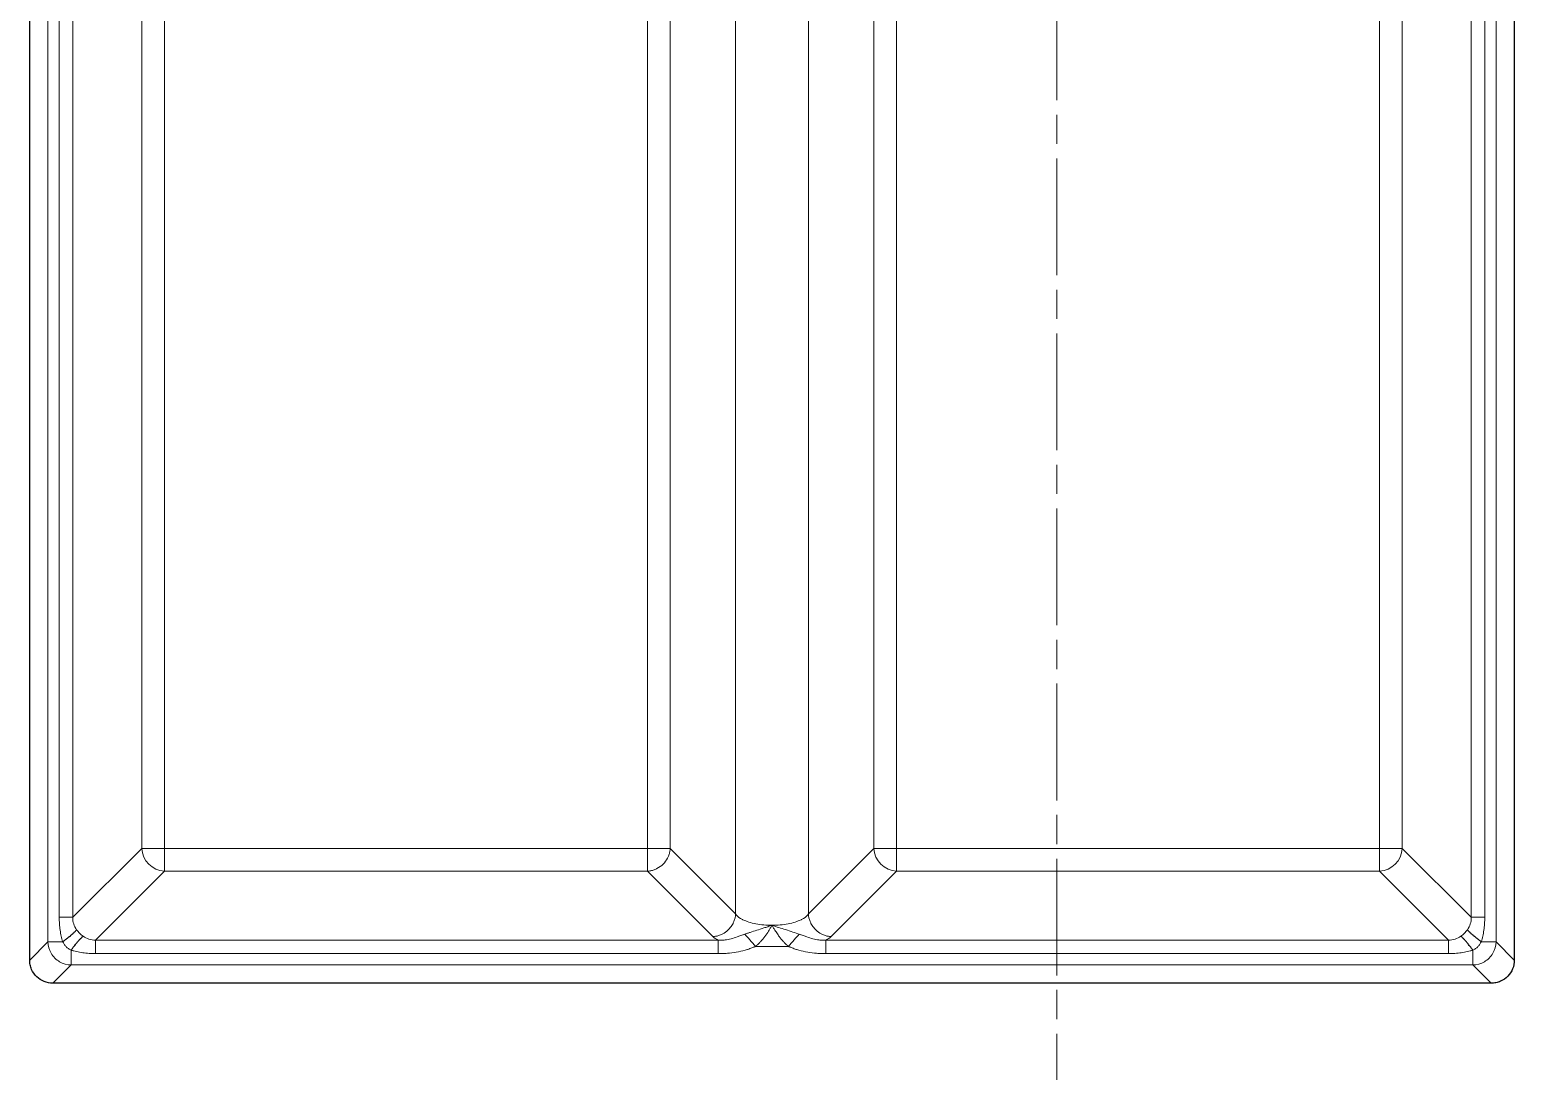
# Model space of a CAD drawing. Header units: millimetres. Extents: x 0 to 1486, y 0 to 1051.
# Drawn here: x 951.63 to 983.36, y 321.83 to 344.1 of the extents above; entities that cross this region are included whole.
import ezdxf

# ---------------------------------------------------------------- set-up
doc = ezdxf.new("R2010")
doc.units = ezdxf.units.MM
doc.header["$LTSCALE"] = 1.25
doc.linetypes.add('CHAIN', pattern=[0.3543, 0.2362, -0.0295, 0.0591, -0.0295])
doc.linetypes.add('LONG_DASH_DOTTED', pattern=[0.3001, 0.2362, -0.0295, 0.0049, -0.0295])
for name, color, linetype, lineweight, true_color in [('Schnittansichtslinien(DIN)', 7, 'LONG_DASH_DOTTED', 9, 0x262659), ('Sichtbare Kanten(DIN)', 7, 'Continuous', 25, 0x262659), ('Sichtbare tangentiale Kanten(DIN)', 7, 'Continuous', 15, 0x1a1a3e)]:
    doc.layers.add(name, color=color, linetype=linetype, lineweight=lineweight, true_color=true_color)

# ---------------------------------------------------------------- blocks, each defined once
blk = doc.blocks.new('2DTransSchnitt0')
at = {"layer": 'Schnittansichtslinien(DIN)', "linetype": 'CHAIN', "ltscale": 6.761361}
blk.add_line((778.87, 341.95), (778.87, 96.008), dxfattribs=at)

msp = doc.modelspace()

# ---------------------------------------------------------------- linework, layer by layer
at = {"layer": 'Sichtbare Kanten(DIN)'}
for p, q in [((951.6335, 324.209), (951.6335, 375.0887)), ((983.3635, 375.0887), (983.3635, 324.209)), ((982.8683, 323.7139), (952.1286, 323.7139))]:
    msp.add_line(p, q, dxfattribs=at)
for points, knots in [([(952.3397, 324.5991), (952.3555, 324.6108), (952.3711, 324.6224), (952.3864, 324.634), (952.4054, 324.6485), (952.424, 324.6629), (952.4417, 324.6769), (952.4524, 324.6854), (952.4628, 324.6937), (952.4728, 324.7019), (952.493, 324.7183), (952.5119, 324.7341), (952.5292, 324.7492), (952.5466, 324.7642), (952.5623, 324.7784), (952.5763, 324.7916), (952.5833, 324.7982), (952.5898, 324.8045), (952.5959, 324.8106), (952.6059, 324.8206), (952.6147, 324.8299), (952.622, 324.8383), (952.6279, 324.8451), (952.6328, 324.8512), (952.6368, 324.8567)], [-1.0769104, -1.0769104, -1.0769104, -1.0769104, -0.9572537, -0.9572537, -0.9572537, -0.8077, -0.8077, -0.8077, -0.7179403, -0.7179403, -0.7179403, -0.5384552, -0.5384552, -0.5384552, -0.3589701, -0.3589701, -0.3589701, -0.2692104, -0.2692104, -0.2692104, -0.1196567, -0.1196567, -0.1196567, 0, 0, 0, 0]), ([(952.5187, 324.4201), (952.5304, 324.4359), (952.542, 324.4515), (952.5536, 324.4668), (952.5681, 324.4858), (952.5825, 324.5044), (952.5965, 324.5221), (952.605, 324.5328), (952.6133, 324.5432), (952.6215, 324.5532), (952.6379, 324.5734), (952.6537, 324.5923), (952.6687, 324.6096), (952.6838, 324.627), (952.698, 324.6427), (952.7112, 324.6567), (952.7178, 324.6637), (952.7241, 324.6702), (952.7302, 324.6763), (952.7402, 324.6863), (952.7495, 324.6951), (952.7579, 324.7024), (952.7647, 324.7083), (952.7708, 324.7132), (952.7763, 324.7172)], [-1.0769104, -1.0769104, -1.0769104, -1.0769104, -0.9572537, -0.9572537, -0.9572537, -0.8077, -0.8077, -0.8077, -0.7179403, -0.7179403, -0.7179403, -0.5384552, -0.5384552, -0.5384552, -0.3589701, -0.3589701, -0.3589701, -0.2692104, -0.2692104, -0.2692104, -0.1196567, -0.1196567, -0.1196567, 0, 0, 0, 0]), ([(982.4782, 324.4201), (982.4666, 324.4359), (982.4549, 324.4515), (982.4433, 324.4668), (982.4288, 324.4858), (982.4145, 324.5044), (982.4004, 324.5221), (982.392, 324.5328), (982.3836, 324.5432), (982.3754, 324.5532), (982.359, 324.5734), (982.3432, 324.5923), (982.3282, 324.6096), (982.3131, 324.627), (982.2989, 324.6427), (982.2857, 324.6567), (982.2791, 324.6637), (982.2728, 324.6702), (982.2668, 324.6763), (982.2567, 324.6863), (982.2474, 324.6951), (982.239, 324.7024), (982.2323, 324.7083), (982.2261, 324.7132), (982.2206, 324.7172)], [-1.0769104, -1.0769104, -1.0769104, -1.0769104, -0.9572537, -0.9572537, -0.9572537, -0.8077, -0.8077, -0.8077, -0.7179403, -0.7179403, -0.7179403, -0.5384552, -0.5384552, -0.5384552, -0.3589701, -0.3589701, -0.3589701, -0.2692104, -0.2692104, -0.2692104, -0.1196567, -0.1196567, -0.1196567, 0, 0, 0, 0]), ([(982.6573, 324.5991), (982.6414, 324.6108), (982.6258, 324.6224), (982.6106, 324.634), (982.5915, 324.6485), (982.573, 324.6629), (982.5552, 324.6769), (982.5445, 324.6854), (982.5342, 324.6937), (982.5241, 324.7019), (982.5039, 324.7183), (982.485, 324.7341), (982.4677, 324.7492), (982.4504, 324.7642), (982.4346, 324.7784), (982.4206, 324.7916), (982.4136, 324.7982), (982.4071, 324.8045), (982.4011, 324.8106), (982.391, 324.8206), (982.3822, 324.8299), (982.3749, 324.8383), (982.369, 324.8451), (982.3641, 324.8512), (982.3601, 324.8567)], [-1.0769104, -1.0769104, -1.0769104, -1.0769104, -0.9572537, -0.9572537, -0.9572537, -0.8077, -0.8077, -0.8077, -0.7179403, -0.7179403, -0.7179403, -0.5384552, -0.5384552, -0.5384552, -0.3589701, -0.3589701, -0.3589701, -0.2692104, -0.2692104, -0.2692104, -0.1196567, -0.1196567, -0.1196567, 0, 0, 0, 0]), ([(952.1286, 323.7139), (952.0646, 323.7139), (952.0002, 323.7263), (951.8823, 323.7741), (951.8286, 323.8091), (951.7377, 323.8972), (951.701, 323.9501), (951.6616, 324.0397), (951.6511, 324.0727), (951.6371, 324.1401), (951.6335, 324.1746), (951.6335, 324.209)], [0, 0, 0, 0, 0.019193526, 0.019193526, 0.038166014, 0.038166014, 0.057250771, 0.057250771, 0.067667509, 0.067667509, 0.078108379, 0.078108379, 0.078108379, 0.078108379]), ([(983.3635, 324.209), (983.3635, 324.145), (983.351, 324.0806), (983.3033, 323.9627), (983.2683, 323.909), (983.1801, 323.8181), (983.1272, 323.7814), (983.0376, 323.742), (983.0046, 323.7315), (982.9372, 323.7175), (982.9028, 323.7139), (982.8683, 323.7139)], [0, 0, 0, 0, 0.019193526, 0.019193526, 0.038166014, 0.038166014, 0.057250771, 0.057250771, 0.067667509, 0.067667509, 0.078108379, 0.078108379, 0.078108379, 0.078108379])]:
    msp.add_open_spline(points, degree=3, knots=knots, dxfattribs=at)
at = {"layer": 'Sichtbare tangentiale Kanten(DIN)'}
for p, q in [((952.0236, 324.5991), (952.0236, 374.6986)), ((982.9734, 374.6986), (982.9734, 324.5991)), ((952.2644, 374.1758), (952.2644, 325.122)), ((952.556, 374.1758), (952.556, 325.122)), ((966.7216, 374.1024), (966.7216, 325.1953)), ((968.2753, 374.1024), (968.2753, 325.1953)), ((982.4409, 374.1758), (982.4409, 325.122)), ((982.7325, 374.1758), (982.7325, 325.122)), ((954.0271, 326.593), (954.0271, 372.7047)), ((954.5126, 326.593), (954.5126, 372.7047)), ((964.8365, 372.7047), (964.8365, 326.593)), ((965.3221, 372.7047), (965.3221, 326.593)), ((969.6749, 372.7047), (969.6749, 326.593)), ((970.1604, 372.7047), (970.1604, 326.593)), ((980.4843, 372.7047), (980.4843, 326.593)), ((980.9699, 372.7047), (980.9699, 326.593)), ((952.556, 325.122), (954.0271, 326.593)), ((954.0271, 326.593), (954.5126, 326.593)), ((954.5126, 326.1075), (954.5126, 326.593)), ((964.8365, 326.593), (954.5126, 326.593)), ((964.8365, 326.593), (965.3221, 326.593)), ((964.8365, 326.593), (964.8365, 326.1075)), ((965.3221, 326.593), (966.7216, 325.1953)), ((969.6749, 326.593), (968.2753, 325.1953)), ((970.1604, 326.593), (969.6749, 326.593)), ((970.1604, 326.1075), (970.1604, 326.593)), ((980.4843, 326.593), (970.1604, 326.593)), ((980.4843, 326.593), (980.4843, 326.1075)), ((980.4843, 326.593), (980.9699, 326.593)), ((982.4409, 325.122), (980.9699, 326.593)), ((953.0416, 324.6364), (954.5126, 326.1075)), ((964.8365, 326.1075), (954.5126, 326.1075)), ((964.8365, 326.1075), (966.2361, 324.7097)), ((970.1604, 326.1075), (968.7608, 324.7097)), ((980.4843, 326.1075), (970.1604, 326.1075)), ((981.9553, 324.6364), (980.4843, 326.1075)), ((952.556, 325.122), (952.2644, 325.122)), ((982.4409, 325.122), (982.7325, 325.122)), ((951.6335, 324.209), (952.0236, 324.5991)), ((953.0416, 324.3449), (953.0416, 324.6364)), ((953.0416, 324.6364), (966.35, 324.6364)), ((966.35, 324.6364), (966.35, 324.3449)), ((968.647, 324.3449), (968.647, 324.6364)), ((968.647, 324.6364), (981.9553, 324.6364)), ((981.9553, 324.6364), (981.9553, 324.3449)), ((982.6573, 324.5991), (982.9734, 324.5991)), ((983.3635, 324.209), (982.9734, 324.5991)), ((953.0416, 324.3449), (966.35, 324.3449)), ((967.8459, 324.5001), (967.1512, 324.5001)), ((968.647, 324.3449), (981.9553, 324.3449)), ((952.1286, 323.7139), (952.5187, 324.104)), ((982.4782, 324.104), (952.5187, 324.104)), ((982.8683, 323.7139), (982.4782, 324.104))]:
    msp.add_line(p, q, dxfattribs=at)
for centre, major_axis, ratio, start_param, end_param in [((954.5126, 326.593), (0.3536, -0.3536), 0.9446321, 3.9554703, 5.4693077), ((970.1604, 326.593), (0.3533, -0.3538), 0.9445654, 3.9561594, 5.4699263), ((980.4843, 326.593), (-0.3536, -0.3536), 0.9446321, 0.8138776, 2.327715), ((967.2928, 324.7683), (1.094, -0.0179), 0.2634519, 3.4077328, 3.677844), ((967.1512, 324.5001), (0.3344, -0.3717), 0.0000692, 3.9311732, 4.7123471), ((967.8458, 324.5), (0.3343, 0.3717), 0.0000692, 4.7125872, 5.493443), ((967.7041, 324.7683), (1.094, 0.0179), 0.2634519, 5.746934, 6.0170452)]:
    msp.add_ellipse(centre, major_axis=major_axis, ratio=ratio, start_param=start_param, end_param=end_param, dxfattribs=at)
for points, knots in [([(964.8365, 326.1075), (964.8482, 326.1081), (964.8599, 326.1092), (964.8716, 326.1107), (964.8949, 326.1138), (964.918, 326.1185), (964.9409, 326.1248), (964.9665, 326.1319), (964.9918, 326.141), (965.0162, 326.1521), (965.0244, 326.1557), (965.0324, 326.1597), (965.0404, 326.1638), (965.0881, 326.1885), (965.1322, 326.2208), (965.1705, 326.2591), (965.2087, 326.2973), (965.241, 326.3414), (965.2657, 326.3892), (965.2699, 326.3971), (965.2738, 326.4052), (965.2775, 326.4133), (965.2885, 326.4378), (965.2977, 326.463), (965.3048, 326.4887), (965.3111, 326.5115), (965.3158, 326.5347), (965.3188, 326.558), (965.3203, 326.5697), (965.3214, 326.5813), (965.3221, 326.593)], [0, 0, 0, 0, 0.0720856, 0.0720856, 0.0720856, 0.2162567, 0.2162567, 0.2162567, 0.3784425, 0.3784425, 0.3784425, 0.4325134, 0.4325134, 0.4325134, 0.7568985, 0.7568985, 0.7568985, 1.0812835, 1.0812835, 1.0812835, 1.1353545, 1.1353545, 1.1353545, 1.2975402, 1.2975402, 1.2975402, 1.4417114, 1.4417114, 1.4417114, 1.5137969, 1.5137969, 1.5137969, 1.5137969]), ([(952.2644, 325.122), (952.2645, 325.1103), (952.2646, 325.0986), (952.2648, 325.0869), (952.2649, 325.0752), (952.2653, 325.0635), (952.2657, 325.0519), (952.2665, 325.0286), (952.2677, 325.0054), (952.2693, 324.9823), (952.2726, 324.9363), (952.2774, 324.8909), (952.2838, 324.8468), (952.2902, 324.8025), (952.2982, 324.7595), (952.3076, 324.7181), (952.3123, 324.6975), (952.3174, 324.6772), (952.3227, 324.6573), (952.3254, 324.6474), (952.3281, 324.6376), (952.3309, 324.6279), (952.3338, 324.6182), (952.3367, 324.6086), (952.3397, 324.5991)], [0, 0, 0, 0, 0.03321382, 0.03321382, 0.03321382, 0.06641125, 0.06641125, 0.06641125, 0.13277377, 0.13277377, 0.13277377, 0.26517816, 0.26517816, 0.26517816, 0.3981672, 0.3981672, 0.3981672, 0.46455773, 0.46455773, 0.46455773, 0.4977404, 0.4977404, 0.4977404, 0.53089997, 0.53089997, 0.53089997, 0.53089997]), ([(952.556, 325.122), (952.5535, 325.0727), (952.5655, 324.9764), (952.6094, 324.8941), (952.6368, 324.8567)], [0, 0, 0, 0, 0.14249094, 0.285274, 0.285274, 0.285274, 0.285274]), ([(966.7216, 325.1953), (966.7209, 325.1836), (966.7198, 325.1719), (966.7183, 325.1603), (966.7153, 325.137), (966.7106, 325.1138), (966.7043, 325.091), (966.6972, 325.0653), (966.6881, 325.04), (966.677, 325.0156), (966.6733, 325.0075), (966.6694, 324.9994), (966.6653, 324.9914), (966.6488, 324.9596), (966.6289, 324.9294), (966.6062, 324.9015), (966.5948, 324.8875), (966.5828, 324.8741), (966.57, 324.8613), (966.5573, 324.8486), (966.5439, 324.8365), (966.5299, 324.8251), (966.495, 324.7967), (966.4565, 324.7728), (966.4158, 324.7543), (966.3913, 324.7433), (966.3661, 324.7341), (966.3404, 324.727), (966.3176, 324.7207), (966.2944, 324.716), (966.2711, 324.713), (966.2594, 324.7115), (966.2478, 324.7104), (966.2361, 324.7097)], [-1.5137969, -1.5137969, -1.5137969, -1.5137969, -1.4417114, -1.4417114, -1.4417114, -1.2975402, -1.2975402, -1.2975402, -1.1353545, -1.1353545, -1.1353545, -1.0812835, -1.0812835, -1.0812835, -0.8650268, -0.8650268, -0.8650268, -0.7568985, -0.7568985, -0.7568985, -0.6487701, -0.6487701, -0.6487701, -0.3784425, -0.3784425, -0.3784425, -0.2162567, -0.2162567, -0.2162567, -0.0720856, -0.0720856, -0.0720856, 0, 0, 0, 0]), ([(966.7216, 325.1953), (966.7428, 325.161), (966.7785, 325.1281), (966.8265, 325.0983), (966.8425, 325.0884), (966.8598, 325.0788), (966.8785, 325.0697), (966.9158, 325.0514), (966.9583, 325.0348), (967.0049, 325.0203), (967.0515, 325.0057), (967.1023, 324.9932), (967.1557, 324.9831), (967.2625, 324.9629), (967.3803, 324.9523), (967.4985, 324.9523)], [-1.0975594, -1.0975594, -1.0975594, -1.0975594, -0.8232491, -0.8232491, -0.8232491, -0.7317063, -0.7317063, -0.7317063, -0.5486389, -0.5486389, -0.5486389, -0.3658531, -0.3658531, -0.3658531, 0, 0, 0, 0]), ([(966.9157, 324.7618), (966.9251, 324.7648), (966.9345, 324.7678), (966.944, 324.7709), (966.9536, 324.7741), (966.9633, 324.7772), (966.9731, 324.7804), (966.9927, 324.7869), (967.0129, 324.7935), (967.0338, 324.8004), (967.0769, 324.8146), (967.1231, 324.8298), (967.1735, 324.846), (967.2206, 324.861), (967.2712, 324.8769), (967.3247, 324.8942), (967.3523, 324.9031), (967.3807, 324.9123), (967.4098, 324.922), (967.4243, 324.9268), (967.4389, 324.9318), (967.4537, 324.9368), (967.4685, 324.9419), (967.4835, 324.947), (967.4985, 324.9523)], [0, 0, 0, 0, 0.0397614, 0.0397614, 0.0397614, 0.07945706, 0.07945706, 0.07945706, 0.15871475, 0.15871475, 0.15871475, 0.32258978, 0.32258978, 0.32258978, 0.4758974, 0.4758974, 0.4758974, 0.55516805, 0.55516805, 0.55516805, 0.59470833, 0.59470833, 0.59470833, 0.634183, 0.634183, 0.634183, 0.634183]), ([(967.1512, 324.5001), (967.1599, 324.5081), (967.1688, 324.5161), (967.1774, 324.5243), (967.1861, 324.5325), (967.1947, 324.5409), (967.2031, 324.5493), (967.22, 324.5661), (967.2365, 324.5834), (967.2525, 324.601), (967.2858, 324.6376), (967.3173, 324.6758), (967.3471, 324.7152), (967.3749, 324.752), (967.4003, 324.7906), (967.4251, 324.8294), (967.4379, 324.8495), (967.4505, 324.8698), (967.4628, 324.8902), (967.469, 324.9004), (967.4751, 324.9107), (967.481, 324.921), (967.487, 324.9314), (967.4928, 324.9418), (967.4985, 324.9523)], [0, 0, 0, 0, 0.03572785, 0.03572785, 0.03572785, 0.07149694, 0.07149694, 0.07149694, 0.14312062, 0.14312062, 0.14312062, 0.29141532, 0.29141532, 0.29141532, 0.42964001, 0.42964001, 0.42964001, 0.50120862, 0.50120862, 0.50120862, 0.53702584, 0.53702584, 0.53702584, 0.57289678, 0.57289678, 0.57289678, 0.57289678]), ([(967.4985, 324.9523), (967.6166, 324.9523), (967.7344, 324.9629), (967.8412, 324.9831), (967.8946, 324.9932), (967.9454, 325.0057), (967.992, 325.0203), (968.0387, 325.0348), (968.0811, 325.0514), (968.1184, 325.0697), (968.1371, 325.0788), (968.1544, 325.0884), (968.1704, 325.0983), (968.2184, 325.1281), (968.2541, 325.161), (968.2753, 325.1953)], [0, 0, 0, 0, 0.3658531, 0.3658531, 0.3658531, 0.5486389, 0.5486389, 0.5486389, 0.7317063, 0.7317063, 0.7317063, 0.8232491, 0.8232491, 0.8232491, 1.0975594, 1.0975594, 1.0975594, 1.0975594]), ([(967.4985, 324.9523), (967.6005, 324.9166), (967.7642, 324.8654), (967.9475, 324.8059), (968.0382, 324.7756), (968.0812, 324.7617)], [0, 0, 0, 0, 0.26896933, 0.45156768, 0.63416604, 0.63416604, 0.63416604, 0.63416604]), ([(967.4985, 324.9523), (967.5042, 324.9418), (967.5099, 324.9313), (967.5159, 324.921), (967.5218, 324.9107), (967.5279, 324.9004), (967.534, 324.8902), (967.5463, 324.8697), (967.5588, 324.8494), (967.5716, 324.8292), (967.5893, 324.8011), (967.6075, 324.7732), (967.627, 324.7462), (967.6355, 324.7344), (967.6441, 324.7228), (967.6529, 324.7112), (967.6818, 324.6732), (967.7123, 324.6363), (967.7445, 324.601), (967.7606, 324.5834), (967.7771, 324.5661), (967.794, 324.5492), (967.8024, 324.5408), (967.8109, 324.5325), (967.8196, 324.5243), (967.8283, 324.5161), (967.8371, 324.5081), (967.8459, 324.5001)], [0, 0, 0, 0, 0.0358734, 0.0358734, 0.0358734, 0.07170528, 0.07170528, 0.07170528, 0.14331927, 0.14331927, 0.14331927, 0.24303125, 0.24303125, 0.24303125, 0.28653163, 0.28653163, 0.28653163, 0.42986368, 0.42986368, 0.42986368, 0.50150264, 0.50150264, 0.50150264, 0.53727834, 0.53727834, 0.53727834, 0.5730102, 0.5730102, 0.5730102, 0.5730102]), ([(968.7608, 324.7097), (968.7492, 324.7104), (968.7375, 324.7115), (968.7258, 324.713), (968.7025, 324.716), (968.6793, 324.7207), (968.6565, 324.727), (968.6308, 324.7341), (968.6056, 324.7433), (968.5812, 324.7543), (968.5404, 324.7728), (968.5019, 324.7967), (968.467, 324.8251), (968.453, 324.8365), (968.4396, 324.8486), (968.4269, 324.8613), (968.4142, 324.8741), (968.4021, 324.8875), (968.3907, 324.9015), (968.368, 324.9294), (968.3481, 324.9596), (968.3316, 324.9914), (968.3275, 324.9994), (968.3236, 325.0075), (968.3199, 325.0156), (968.3088, 325.04), (968.2997, 325.0653), (968.2926, 325.091), (968.2863, 325.1138), (968.2816, 325.137), (968.2786, 325.1603), (968.2771, 325.1719), (968.276, 325.1836), (968.2753, 325.1953)], [-1.5137969, -1.5137969, -1.5137969, -1.5137969, -1.4417114, -1.4417114, -1.4417114, -1.2975402, -1.2975402, -1.2975402, -1.1353545, -1.1353545, -1.1353545, -0.8650268, -0.8650268, -0.8650268, -0.7568985, -0.7568985, -0.7568985, -0.6487701, -0.6487701, -0.6487701, -0.4325134, -0.4325134, -0.4325134, -0.3784425, -0.3784425, -0.3784425, -0.2162567, -0.2162567, -0.2162567, -0.0720856, -0.0720856, -0.0720856, 0, 0, 0, 0]), ([(982.4409, 325.122), (982.4434, 325.0727), (982.4315, 324.9764), (982.3875, 324.8941), (982.3601, 324.8567)], [0, 0, 0, 0, 0.14249094, 0.285274, 0.285274, 0.285274, 0.285274]), ([(982.7325, 325.122), (982.7324, 325.1103), (982.7324, 325.0986), (982.7322, 325.0869), (982.732, 325.0752), (982.7317, 325.0635), (982.7312, 325.0519), (982.7304, 325.0286), (982.7292, 325.0054), (982.7276, 324.9823), (982.7244, 324.9363), (982.7195, 324.8909), (982.7131, 324.8468), (982.7067, 324.8025), (982.6987, 324.7595), (982.6893, 324.7181), (982.6846, 324.6975), (982.6796, 324.6772), (982.6742, 324.6573), (982.6716, 324.6474), (982.6688, 324.6376), (982.666, 324.6279), (982.6631, 324.6182), (982.6602, 324.6086), (982.6573, 324.5991)], [0, 0, 0, 0, 0.03321382, 0.03321382, 0.03321382, 0.06641125, 0.06641125, 0.06641125, 0.13277377, 0.13277377, 0.13277377, 0.26517816, 0.26517816, 0.26517816, 0.3981672, 0.3981672, 0.3981672, 0.46455773, 0.46455773, 0.46455773, 0.4977404, 0.4977404, 0.4977404, 0.53089997, 0.53089997, 0.53089997, 0.53089997]), ([(952.0236, 324.5991), (952.0261, 324.5991), (952.0299, 324.5991), (952.0349, 324.5991), (952.0417, 324.5991), (952.0508, 324.5991), (952.0621, 324.5991), (952.0672, 324.5991), (952.0727, 324.5991), (952.0786, 324.5991), (952.0953, 324.5991), (952.1153, 324.5991), (952.1381, 324.5991), (952.1541, 324.5991), (952.1716, 324.5991), (952.1901, 324.5991), (952.2071, 324.5991), (952.225, 324.5991), (952.2436, 324.5991), (952.2577, 324.5991), (952.2722, 324.5991), (952.287, 324.5991), (952.3042, 324.5991), (952.3218, 324.5991), (952.3397, 324.5991)], [0, 0, 0, 0, 0.1366456, 0.1366456, 0.1366456, 0.3250932, 0.3250932, 0.3250932, 0.4099368, 0.4099368, 0.4099368, 0.6502295, 0.6502295, 0.6502295, 0.8198736, 0.8198736, 0.8198736, 0.9753762, 0.9753762, 0.9753762, 1.0931648, 1.0931648, 1.0931648, 1.2298104, 1.2298104, 1.2298104, 1.2298104]), ([(952.3397, 324.5991), (952.348, 324.582), (952.3669, 324.5467), (952.4079, 324.4936), (952.4626, 324.4493), (952.4996, 324.4294), (952.5187, 324.4201)], [0, 0, 0, 0, 0.06385433, 0.1271103, 0.18750841, 0.25908506, 0.25908506, 0.25908506, 0.25908506]), ([(952.6368, 324.8567), (952.6559, 324.8308), (952.6986, 324.7799), (952.7494, 324.737), (952.7763, 324.7172)], [0, 0, 0, 0, 0.09759049, 0.19891575, 0.19891575, 0.19891575, 0.19891575]), ([(953.0416, 324.6364), (952.9923, 324.6339), (952.896, 324.6459), (952.8137, 324.6898), (952.7763, 324.7172)], [0, 0, 0, 0, 0.14249094, 0.285274, 0.285274, 0.285274, 0.285274]), ([(966.9157, 324.7618), (966.9084, 324.7594), (966.9012, 324.757), (966.8941, 324.7546), (966.887, 324.7523), (966.8801, 324.7499), (966.8734, 324.7475), (966.8598, 324.7428), (966.8467, 324.738), (966.8339, 324.7334), (966.8057, 324.723), (966.7793, 324.7129), (966.7534, 324.7034), (966.7089, 324.6872), (966.666, 324.6728), (966.6229, 324.6615), (966.5809, 324.6505), (966.5386, 324.6426), (966.4961, 324.6381), (966.4703, 324.6354), (966.4443, 324.634), (966.4184, 324.6338), (966.407, 324.6337), (966.3955, 324.6339), (966.3841, 324.6344), (966.3727, 324.6348), (966.3613, 324.6356), (966.35, 324.6364)], [0, 0, 0, 0, 0.01897228, 0.01897228, 0.01897228, 0.03796594, 0.03796594, 0.03796594, 0.07600353, 0.07600353, 0.07600353, 0.16039524, 0.16039524, 0.16039524, 0.30539712, 0.30539712, 0.30539712, 0.44668431, 0.44668431, 0.44668431, 0.53247752, 0.53247752, 0.53247752, 0.57051482, 0.57051482, 0.57051482, 0.60860001, 0.60860001, 0.60860001, 0.60860001]), ([(968.0812, 324.7617), (968.0885, 324.7593), (968.0957, 324.7569), (968.1028, 324.7546), (968.1099, 324.7522), (968.1168, 324.7498), (968.1236, 324.7475), (968.1372, 324.7427), (968.1503, 324.738), (968.163, 324.7333), (968.1912, 324.723), (968.2176, 324.7129), (968.2436, 324.7034), (968.2881, 324.6871), (968.331, 324.6727), (968.3741, 324.6615), (968.4161, 324.6505), (968.4584, 324.6426), (968.5009, 324.6381), (968.5267, 324.6354), (968.5526, 324.634), (968.5785, 324.6338), (968.5899, 324.6337), (968.6014, 324.6339), (968.6128, 324.6344), (968.6242, 324.6348), (968.6356, 324.6356), (968.647, 324.6364)], [0, 0, 0, 0, 0.01897293, 0.01897293, 0.01897293, 0.03796717, 0.03796717, 0.03796717, 0.07600559, 0.07600559, 0.07600559, 0.16042953, 0.16042953, 0.16042953, 0.30545971, 0.30545971, 0.30545971, 0.44674818, 0.44674818, 0.44674818, 0.53248555, 0.53248555, 0.53248555, 0.57052339, 0.57052339, 0.57052339, 0.60860904, 0.60860904, 0.60860904, 0.60860904]), ([(981.9553, 324.6364), (982.0046, 324.6339), (982.1009, 324.6459), (982.1832, 324.6898), (982.2206, 324.7172)], [0, 0, 0, 0, 0.14249094, 0.285274, 0.285274, 0.285274, 0.285274]), ([(982.3601, 324.8567), (982.341, 324.8308), (982.2983, 324.7799), (982.2475, 324.737), (982.2206, 324.7172)], [0, 0, 0, 0, 0.09759049, 0.19891575, 0.19891575, 0.19891575, 0.19891575]), ([(982.6573, 324.5991), (982.6489, 324.582), (982.63, 324.5467), (982.589, 324.4936), (982.5344, 324.4493), (982.4973, 324.4294), (982.4782, 324.4201)], [0, 0, 0, 0, 0.06385433, 0.1271103, 0.18750841, 0.25908506, 0.25908506, 0.25908506, 0.25908506]), ([(953.0416, 324.3449), (953.0299, 324.3449), (953.0182, 324.345), (953.0065, 324.3452), (952.9948, 324.3453), (952.9831, 324.3457), (952.9715, 324.3461), (952.9482, 324.3469), (952.925, 324.3481), (952.9019, 324.3497), (952.8559, 324.353), (952.8105, 324.3578), (952.7664, 324.3642), (952.7221, 324.3706), (952.6791, 324.3786), (952.6377, 324.388), (952.617, 324.3927), (952.5968, 324.3978), (952.5769, 324.4031), (952.567, 324.4058), (952.5572, 324.4085), (952.5475, 324.4113), (952.5378, 324.4142), (952.5282, 324.4171), (952.5187, 324.4201)], [0, 0, 0, 0, 0.03321382, 0.03321382, 0.03321382, 0.06641125, 0.06641125, 0.06641125, 0.13277377, 0.13277377, 0.13277377, 0.26517816, 0.26517816, 0.26517816, 0.3981672, 0.3981672, 0.3981672, 0.46455773, 0.46455773, 0.46455773, 0.4977404, 0.4977404, 0.4977404, 0.53089995, 0.53089995, 0.53089995, 0.53089995]), ([(952.5187, 324.4201), (952.5187, 324.3996), (952.5187, 324.3334), (952.5187, 324.232), (952.5187, 324.141), (952.5187, 324.1106), (952.5187, 324.104)], [-0.48919907, -0.48919907, -0.48919907, -0.48919907, -0.42706452, -0.28470968, -0.14235484, 0, 0, 0, 0]), ([(967.1512, 324.5001), (967.1441, 324.4973), (967.1372, 324.4945), (967.1302, 324.4917), (967.1232, 324.489), (967.1161, 324.4862), (967.109, 324.4835), (967.0949, 324.478), (967.0806, 324.4727), (967.0662, 324.4673), (967.0373, 324.4568), (967.0078, 324.4465), (966.9775, 324.4369), (966.9742, 324.4358), (966.9709, 324.4348), (966.9676, 324.4337), (966.9093, 324.4156), (966.8479, 324.3995), (966.7834, 324.3864), (966.7205, 324.3736), (966.6547, 324.3636), (966.5871, 324.3567), (966.5824, 324.3562), (966.5778, 324.3557), (966.5731, 324.3553), (966.5365, 324.3518), (966.4995, 324.3492), (966.4622, 324.3474), (966.4436, 324.3466), (966.4249, 324.3459), (966.4062, 324.3455), (966.3875, 324.3451), (966.3687, 324.345), (966.35, 324.3449)], [0, 0, 0, 0, 0.02583351, 0.02583351, 0.02583351, 0.0516036, 0.0516036, 0.0516036, 0.10300036, 0.10300036, 0.10300036, 0.20559562, 0.20559562, 0.20559562, 0.21673382, 0.21673382, 0.21673382, 0.41266739, 0.41266739, 0.41266739, 0.60358148, 0.60358148, 0.60358148, 0.61677746, 0.61677746, 0.61677746, 0.71958411, 0.71958411, 0.71958411, 0.77098124, 0.77098124, 0.77098124, 0.82236981, 0.82236981, 0.82236981, 0.82236981]), ([(967.8459, 324.5001), (967.8529, 324.4973), (967.8599, 324.4945), (967.8669, 324.4917), (967.8739, 324.489), (967.8809, 324.4862), (967.888, 324.4835), (967.9022, 324.478), (967.9164, 324.4727), (967.9309, 324.4673), (967.9597, 324.4567), (967.9892, 324.4465), (968.0195, 324.4368), (968.0228, 324.4358), (968.0261, 324.4347), (968.0295, 324.4337), (968.0877, 324.4155), (968.1491, 324.3995), (968.2137, 324.3864), (968.2765, 324.3736), (968.3423, 324.3636), (968.4099, 324.3567), (968.4146, 324.3562), (968.4192, 324.3557), (968.4239, 324.3553), (968.4604, 324.3518), (968.4974, 324.3492), (968.5347, 324.3474), (968.5533, 324.3466), (968.572, 324.3459), (968.5907, 324.3455), (968.6095, 324.3451), (968.6282, 324.345), (968.647, 324.3449)], [0, 0, 0, 0, 0.02582867, 0.02582867, 0.02582867, 0.05159429, 0.05159429, 0.05159429, 0.10298265, 0.10298265, 0.10298265, 0.20556131, 0.20556131, 0.20556131, 0.21674073, 0.21674073, 0.21674073, 0.4126769, 0.4126769, 0.4126769, 0.60355799, 0.60355799, 0.60355799, 0.61667445, 0.61667445, 0.61667445, 0.7194638, 0.7194638, 0.7194638, 0.77085237, 0.77085237, 0.77085237, 0.82223245, 0.82223245, 0.82223245, 0.82223245]), ([(981.9553, 324.3449), (981.9671, 324.3449), (981.9787, 324.345), (981.9904, 324.3452), (982.0021, 324.3453), (982.0138, 324.3457), (982.0254, 324.3461), (982.0487, 324.3469), (982.072, 324.3481), (982.095, 324.3497), (982.1411, 324.353), (982.1865, 324.3578), (982.2305, 324.3642), (982.2748, 324.3706), (982.3178, 324.3786), (982.3592, 324.388), (982.3799, 324.3927), (982.4001, 324.3978), (982.42, 324.4031), (982.4299, 324.4058), (982.4397, 324.4085), (982.4494, 324.4113), (982.4591, 324.4142), (982.4687, 324.4171), (982.4782, 324.4201)], [0, 0, 0, 0, 0.03321382, 0.03321382, 0.03321382, 0.06641125, 0.06641125, 0.06641125, 0.13277377, 0.13277377, 0.13277377, 0.26517816, 0.26517816, 0.26517816, 0.3981672, 0.3981672, 0.3981672, 0.46455773, 0.46455773, 0.46455773, 0.4977404, 0.4977404, 0.4977404, 0.53089995, 0.53089995, 0.53089995, 0.53089995]), ([(982.4782, 324.104), (982.4782, 324.1106), (982.4782, 324.141), (982.4782, 324.232), (982.4782, 324.3334), (982.4782, 324.3996), (982.4782, 324.4201)], [0, 0, 0, 0, 0.14235484, 0.28470968, 0.42706452, 0.48919907, 0.48919907, 0.48919907, 0.48919907])]:
    msp.add_open_spline(points, degree=3, knots=knots, dxfattribs=at)
for points in [[(952.0236, 324.5991), (952.0249, 324.5134), (952.0728, 324.3423), (952.2619, 324.1532), (952.433, 324.1053), (952.5187, 324.104)], [(982.9734, 324.5991), (982.972, 324.5134), (982.9241, 324.3423), (982.735, 324.1532), (982.5639, 324.1053), (982.4782, 324.104)]]:
    msp.add_open_spline(points, degree=3, dxfattribs=at)

# ---------------------------------------------------------------- block references
at = {"layer": 'Schnittansichtslinien(DIN)', "xscale": 1.25, "yscale": 1.25, "zscale": 1.25}
msp.add_blockref('2DTransSchnitt0', (0, 0), dxfattribs=at)

doc.saveas('drawing.dxf')
